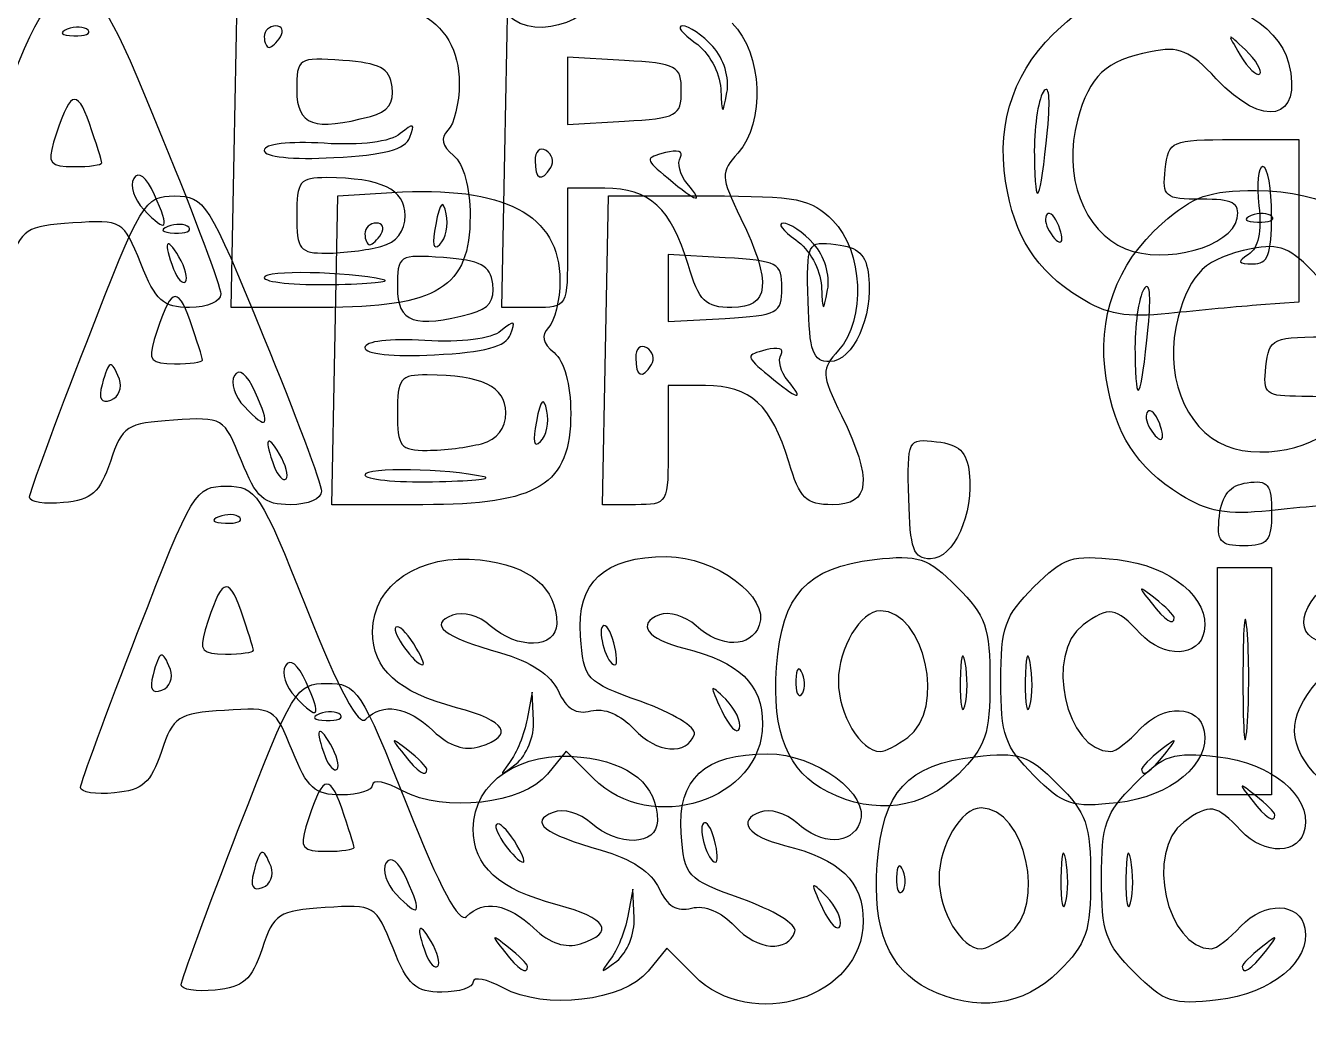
# Model space of a CAD drawing. Extents: x 0.12 to 3.39, y 0.54 to 2.4.
# Drawn here: x 1.7992 to 2.194, y 1.8687 to 2.1788 of the extents above; entities that cross this region are included whole.
import ezdxf

# ---------------------------------------------------------------- set-up
doc = ezdxf.new("R2010")
doc.units = 0
doc.layers.get('0').update_dxf_attribs({"linetype": 'CONTINUOUS'})

msp = doc.modelspace()

# ---------------------------------------------------------------- linework, layer by layer
at = {"color": 7}
for p, q in [((1.863419, 2.139531), (1.864343, 2.187031)), ((1.946752, 2.139531), (1.947676, 2.187031)), ((1.818441, 2.177378), (1.818441, 2.177378)), ((1.877677, 2.175364), (1.877677, 2.175364)), ((2.010761, 2.172306), (2.010761, 2.172306)), ((2.174606, 2.171277), (2.174606, 2.171277)), ((1.98351, 2.168038), (1.96601, 2.169046)), ((1.96601, 2.169046), (1.96601, 2.158698)), ((1.96601, 2.158698), (1.96601, 2.148349)), ((2.00101, 2.158698), (2.00101, 2.158697)), ((1.905352, 2.150844), (1.905352, 2.150844)), ((1.96601, 2.148349), (1.98351, 2.149357)), ((1.917501, 2.144441), (1.917501, 2.144442)), ((2.113709, 2.146647), (2.113709, 2.146647)), ((2.17101, 2.143697), (2.19101, 2.143697)), ((2.19101, 2.143697), (2.19101, 2.118697)), ((1.862493, 2.092031), (1.863418, 2.139531)), ((1.863418, 2.139531), (1.863419, 2.139531)), ((1.945827, 2.092031), (1.946751, 2.139531)), ((1.946751, 2.139531), (1.946752, 2.139531)), ((1.822677, 2.136533), (1.822677, 2.136533)), ((1.960868, 2.135134), (1.960868, 2.135134)), ((1.977439, 2.128697), (1.96601, 2.128697)), ((1.96601, 2.128697), (1.96601, 2.110364)), ((2.002798, 2.130218), (2.002798, 2.130218)), ((1.83889, 2.126694), (1.83889, 2.126694)), ((1.894395, 2.078851), (1.895319, 2.126351)), ((1.895319, 2.126351), (1.911977, 2.127401)), ((1.977728, 2.078851), (1.978653, 2.126351)), ((1.978653, 2.126351), (2.009401, 2.126351)), ((1.928657, 2.120843), (1.928657, 2.120843)), ((2.182677, 2.120364), (2.182677, 2.120364)), ((2.18275, 2.120032), (2.18275, 2.120032)), ((1.849417, 2.116699), (1.849417, 2.116699)), ((2.117161, 2.117174), (2.11716, 2.117174)), ((2.19101, 2.118697), (2.19101, 2.093697)), ((1.908653, 2.114685), (1.908653, 2.114685)), ((1.90851, 2.110798), (1.90851, 2.110798)), ((2.014486, 2.107359), (1.996986, 2.108367)), ((1.996986, 2.108367), (1.996986, 2.098018)), ((2.041738, 2.111626), (2.041738, 2.111626)), ((1.846417, 2.107614), (1.846417, 2.107614)), ((1.909343, 2.100588), (1.909343, 2.100588)), ((1.996986, 2.098018), (1.996986, 2.08767)), ((2.031986, 2.098018), (2.031986, 2.098018)), ((2.040033, 2.093909), (2.040033, 2.093909)), ((2.123691, 2.095064), (2.123691, 2.095064)), ((2.19101, 2.093697), (2.179343, 2.092816)), ((1.890469, 2.092031), (1.862493, 2.092031)), ((1.936328, 2.090165), (1.936328, 2.090165)), ((1.955919, 2.092031), (1.945827, 2.092031)), ((1.996986, 2.08767), (2.014486, 2.088677)), ((2.144685, 2.085968), (2.144685, 2.085968)), ((1.948477, 2.083763), (1.948477, 2.083763)), ((1.89347, 2.031351), (1.894394, 2.078851)), ((1.894394, 2.078851), (1.894395, 2.078851)), ((1.976803, 2.031351), (1.977728, 2.078851)), ((1.977728, 2.078851), (1.977728, 2.078851)), ((1.853653, 2.075854), (1.853653, 2.075854)), ((1.991844, 2.074454), (1.991844, 2.074454)), ((1.828086, 2.069961), (1.828086, 2.069961)), ((2.033774, 2.069539), (2.033774, 2.069539)), ((1.869866, 2.066015), (1.869866, 2.066015)), ((2.008415, 2.068018), (1.996986, 2.068018)), ((1.996986, 2.068018), (1.996986, 2.049685)), ((1.959633, 2.060164), (1.959633, 2.060164)), ((2.148137, 2.056495), (2.148137, 2.056495)), ((1.939486, 2.050119), (1.939486, 2.050119)), ((1.877393, 2.046935), (1.877393, 2.046935)), ((1.94032, 2.039909), (1.94032, 2.039909)), ((1.800446, 2.03364), (1.800446, 2.03364)), ((2.07101, 2.03323), (2.07101, 2.03323)), ((2.154667, 2.034385), (2.154667, 2.034385)), ((1.921445, 2.031351), (1.89347, 2.031351)), ((1.986895, 2.031351), (1.976803, 2.031351)), ((1.865107, 2.027378), (1.865107, 2.027378)), ((2.166622, 2.027864), (2.166622, 2.027864)), ((2.16601, 1.977031), (2.16601, 2.012031)), ((2.16601, 2.012031), (2.174343, 2.012031)), ((2.174343, 2.012031), (2.182677, 2.012031)), ((2.182677, 2.012031), (2.182677, 1.977031)), ((2.152677, 1.996623), (2.152677, 1.996623)), ((2.175109, 1.992965), (2.175112, 1.992965)), ((1.869343, 1.986533), (1.869343, 1.986533)), ((1.918664, 1.988546), (1.918664, 1.988546)), ((1.980274, 1.988829), (1.980275, 1.988829)), ((2.088367, 1.982825), (2.088368, 1.982825)), ((2.108367, 1.982825), (2.108368, 1.982825)), ((1.843776, 1.98064), (1.843776, 1.98064)), ((2.038287, 1.979322), (2.038287, 1.979322)), ((1.885557, 1.976695), (1.885557, 1.976695)), ((1.955102, 1.973698), (1.953569, 1.965364)), ((1.955556, 1.964939), (1.955102, 1.973698)), ((2.16601, 1.942031), (2.16601, 1.977031)), ((2.16601, 1.977031), (2.16601, 1.977031)), ((2.182677, 1.977031), (2.182677, 1.942031)), ((2.014686, 1.97145), (2.014686, 1.97145)), ((1.896084, 1.966699), (1.896084, 1.966699)), ((1.955556, 1.964939), (1.955556, 1.964939)), ((2.070706, 1.95973), (2.070706, 1.95973)), ((1.893084, 1.957614), (1.893084, 1.957614)), ((1.965544, 1.955527), (1.959812, 1.948448)), ((1.973959, 1.947112), (1.965544, 1.955527)), ((2.149769, 1.954531), (2.149769, 1.954531)), ((1.922677, 1.949956), (1.922677, 1.949956)), ((2.109503, 1.948025), (2.109503, 1.948025)), ((1.915177, 1.943331), (1.915177, 1.943332)), ((2.046076, 1.942979), (2.046076, 1.942979)), ((2.174343, 1.942031), (2.16601, 1.942031)), ((2.182677, 1.942031), (2.174343, 1.942031)), ((2.183653, 1.935943), (2.183653, 1.935943)), ((1.949641, 1.927867), (1.949641, 1.927867)), ((2.011251, 1.92815), (2.011251, 1.92815)), ((1.90032, 1.925854), (1.90032, 1.925854)), ((1.874753, 1.919961), (1.874753, 1.919961)), ((2.069264, 1.918643), (2.069263, 1.918643)), ((2.119343, 1.922146), (2.119344, 1.922146)), ((2.139343, 1.922146), (2.139344, 1.922146)), ((1.916533, 1.916015), (1.916533, 1.916015)), ((1.986078, 1.913018), (1.984546, 1.904685)), ((1.986532, 1.90426), (1.986078, 1.913018)), ((2.045662, 1.910771), (2.045662, 1.910771)), ((1.986532, 1.90426), (1.986532, 1.90426)), ((2.101683, 1.89905), (2.101683, 1.89905)), ((1.92406, 1.896935), (1.92406, 1.896935)), ((1.99652, 1.894848), (1.990788, 1.887769)), ((2.004935, 1.886433), (1.99652, 1.894848)), ((2.180745, 1.893851), (2.180745, 1.893851)), ((1.953653, 1.889277), (1.953653, 1.889277)), ((2.140479, 1.887346), (2.140479, 1.887346)), ((1.946153, 1.882652), (1.946153, 1.882652)), ((2.077052, 1.8823), (2.077052, 1.8823))]:
    msp.add_line(p, q, dxfattribs=at)
for points in [[(1.976986, 2.193256), (1.976986, 2.181019), (1.9565, 2.173171), (1.947653, 2.182018)], [(1.787045, 2.142031), (1.803864, 2.185405), (1.804842, 2.187031), (1.814129, 2.187031)], [(1.814129, 2.187031), (1.82335, 2.187031), (1.824528, 2.185166), (1.841508, 2.143697)], [(1.881001, 2.188081), (1.915654, 2.190264), (1.932676, 2.181354), (1.932676, 2.161031)], [(2.117996, 2.178531), (2.127745, 2.18709), (2.132324, 2.188695), (2.146959, 2.188685)], [(2.146959, 2.188685), (2.167486, 2.188674), (2.184812, 2.17963), (2.187901, 2.167323)], [(2.016683, 2.179514), (2.025983, 2.170204), (2.026925, 2.148917), (2.018451, 2.139554)], [(1.812052, 2.177641), (1.809393, 2.176577), (1.810182, 2.175787), (1.814066, 2.175627)], [(1.818441, 2.177378), (1.817333, 2.178486), (1.814458, 2.178604), (1.812052, 2.177641)], [(1.814066, 2.175627), (1.817579, 2.175483), (1.819548, 2.176271), (1.818441, 2.177378)], [(1.876207, 2.178697), (1.874265, 2.178697), (1.872677, 2.177197), (1.872677, 2.175364)], [(1.872677, 2.175364), (1.872677, 2.173531), (1.873338, 2.172031), (1.874147, 2.172031)], [(1.874147, 2.172031), (1.874956, 2.172031), (1.876544, 2.173531), (1.877677, 2.175364)], [(1.877677, 2.175364), (1.87881, 2.177197), (1.878149, 2.178697), (1.876207, 2.178697)], [(2.001418, 2.178697), (1.999461, 2.178697), (2.001194, 2.176362), (2.005268, 2.173508)], [(2.010761, 2.172306), (2.00758, 2.175821), (2.003376, 2.178697), (2.001418, 2.178697)], [(2.100807, 2.130855), (2.097843, 2.149425), (2.103863, 2.166122), (2.117996, 2.178531)], [(2.174606, 2.171277), (2.168866, 2.176774), (2.168795, 2.176703), (2.173011, 2.169682)], [(2.005268, 2.173508), (2.009493, 2.170549), (2.012872, 2.164461), (2.013131, 2.159342)], [(2.015065, 2.158139), (2.015923, 2.162643), (2.014112, 2.168603), (2.010761, 2.172306)], [(2.16563, 2.162437), (2.157432, 2.171213), (2.15427, 2.172516), (2.145444, 2.170751)], [(2.179019, 2.163928), (2.179895, 2.164805), (2.17791, 2.168112), (2.174606, 2.171277)], [(1.896843, 2.168056), (1.883042, 2.169055), (1.882677, 2.168818), (1.882677, 2.158889)], [(1.912018, 2.159965), (1.911201, 2.165698), (1.908339, 2.167224), (1.896843, 2.168056)], [(2.00101, 2.158697), (2.00101, 2.1664), (1.999686, 2.167107), (1.98351, 2.168038)], [(2.145444, 2.170751), (2.131462, 2.167954), (2.126741, 2.163542), (2.122919, 2.149701)], [(2.187901, 2.167323), (2.192369, 2.149522), (2.180191, 2.14685), (2.16563, 2.162437)], [(2.173011, 2.169682), (2.175439, 2.165641), (2.178142, 2.163051), (2.179019, 2.163928)], [(1.818873, 2.148613), (1.814947, 2.159877), (1.812702, 2.158706), (1.807855, 2.142864)], [(1.905352, 2.150844), (1.910802, 2.152304), (1.912734, 2.154947), (1.912018, 2.159965)], [(1.932676, 2.161031), (1.932676, 2.154981), (1.931113, 2.148467), (1.929202, 2.146556)], [(2.013131, 2.159342), (2.013547, 2.151092), (2.013705, 2.150995), (2.015065, 2.158139)], [(2.113709, 2.146647), (2.114684, 2.156677), (2.11417, 2.161157), (2.112369, 2.158314)], [(1.882677, 2.158889), (1.882677, 2.148062), (1.887963, 2.146187), (1.905352, 2.150844)], [(1.98351, 2.149357), (1.999686, 2.150288), (2.00101, 2.150995), (2.00101, 2.158698)], [(2.112369, 2.158314), (2.110761, 2.155775), (2.109541, 2.146947), (2.109658, 2.138697)], [(1.822677, 2.136533), (1.822677, 2.137177), (1.820965, 2.142612), (1.818873, 2.148613)], [(1.917501, 2.144442), (1.919141, 2.148714), (1.918611, 2.148906), (1.914532, 2.14552)], [(2.122919, 2.149701), (2.118273, 2.132873), (2.124828, 2.115292), (2.137677, 2.110119)], [(1.841508, 2.143697), (1.851267, 2.119864), (1.859272, 2.098489), (1.859297, 2.096197)], [(1.914532, 2.14552), (1.911475, 2.142983), (1.902478, 2.141841), (1.891118, 2.142548)], [(1.894085, 2.138137), (1.909684, 2.138942), (1.916049, 2.140656), (1.917501, 2.144441)], [(1.929202, 2.146556), (1.926791, 2.144146), (1.927302, 2.141775), (1.930868, 2.138815)], [(2.109658, 2.138697), (2.109909, 2.120924), (2.111513, 2.124071), (2.113709, 2.146647)], [(2.149955, 2.134531), (2.150975, 2.143395), (2.15167, 2.143697), (2.17101, 2.143697)], [(1.807855, 2.142864), (1.805889, 2.136438), (1.806786, 2.135364), (1.814119, 2.135364)], [(1.872665, 2.140363), (1.872664, 2.138372), (1.881287, 2.137476), (1.894085, 2.138137)], [(1.891118, 2.142548), (1.880275, 2.143223), (1.872667, 2.142323), (1.872665, 2.140363)], [(1.959398, 2.14033), (1.957535, 2.141482), (1.95601, 2.140086), (1.95601, 2.137227)], [(1.960868, 2.135134), (1.961922, 2.13684), (1.961261, 2.139179), (1.959398, 2.14033)], [(1.996098, 2.139686), (1.989705, 2.138014), (1.989729, 2.137782), (1.996927, 2.131775)], [(2.000728, 2.13824), (2.001828, 2.140021), (1.9998, 2.140654), (1.996098, 2.139686)], [(2.018451, 2.139554), (2.01301, 2.133541), (2.013057, 2.132494), (2.01936, 2.119448)], [(1.814119, 2.135364), (1.818826, 2.135364), (1.822677, 2.135891), (1.822677, 2.136533)], [(1.930868, 2.138815), (1.934044, 2.136179), (1.93601, 2.129062), (1.93601, 2.120198)], [(1.95601, 2.137227), (1.95601, 2.131372), (1.95801, 2.13051), (1.960868, 2.135134)], [(2.002798, 2.130218), (2.000582, 2.132888), (1.999651, 2.136498), (2.000728, 2.13824)], [(1.832492, 2.131732), (1.831193, 2.12963), (1.832581, 2.125337), (1.83557, 2.122193)], [(1.83889, 2.126694), (1.83633, 2.132312), (1.83399, 2.134155), (1.832492, 2.131732)], [(1.891843, 2.131985), (1.883581, 2.13203), (1.882677, 2.13088), (1.882677, 2.120364)], [(1.91601, 2.120364), (1.91601, 2.128381), (1.908688, 2.131901), (1.891843, 2.131985)], [(1.996927, 2.131775), (2.005907, 2.124281), (2.008238, 2.123663), (2.002798, 2.130218)], [(2.161033, 2.125364), (2.149764, 2.125364), (2.148976, 2.126016), (2.149955, 2.134531)], [(2.180013, 2.135364), (2.178548, 2.135364), (2.177982, 2.129941), (2.178756, 2.123314)], [(2.182677, 2.120364), (2.182677, 2.128614), (2.181478, 2.135364), (2.180013, 2.135364)], [(1.911977, 2.127401), (1.94663, 2.129585), (1.963653, 2.120674), (1.963653, 2.100351)], [(2.003115, 2.105215), (1.997891, 2.122651), (1.99128, 2.128697), (1.977439, 2.128697)], [(2.123691, 2.095064), (2.109964, 2.103632), (2.103552, 2.113661), (2.100807, 2.130855)], [(2.148972, 2.117852), (2.158721, 2.126411), (2.1633, 2.128016), (2.177936, 2.128006)], [(2.177936, 2.128006), (2.198462, 2.127992), (2.215789, 2.118951), (2.218877, 2.106644)], [(1.818022, 2.081351), (1.83484, 2.124726), (1.835818, 2.126351), (1.845105, 2.126351)], [(1.83557, 2.122193), (1.842796, 2.114598), (1.843788, 2.115944), (1.83889, 2.126694)], [(1.845105, 2.126351), (1.854326, 2.126351), (1.855504, 2.124487), (1.872484, 2.083018)], [(1.928657, 2.120843), (1.927686, 2.125426), (1.926847, 2.124588), (1.925425, 2.117611)], [(2.009401, 2.126351), (2.036867, 2.126351), (2.040952, 2.125549), (2.047659, 2.118835)], [(2.172047, 2.119531), (2.172947, 2.124223), (2.170792, 2.125364), (2.161033, 2.125364)], [(1.882677, 2.120364), (1.882677, 2.109848), (1.883581, 2.108702), (1.891843, 2.108743)], [(1.93601, 2.120198), (1.93601, 2.098106), (1.926188, 2.092031), (1.890469, 2.092031)], [(1.90851, 2.110798), (1.913491, 2.112133), (1.91601, 2.115346), (1.91601, 2.120364)], [(1.926737, 2.111424), (1.928514, 2.113201), (1.929378, 2.11744), (1.928657, 2.120843)], [(2.113598, 2.12073), (2.112724, 2.119856), (2.112998, 2.117541), (2.114207, 2.115586)], [(2.11716, 2.117174), (2.116075, 2.120003), (2.114472, 2.121603), (2.113598, 2.12073)], [(2.176361, 2.120295), (2.173702, 2.119231), (2.174492, 2.118441), (2.178375, 2.118281)], [(2.178756, 2.123314), (2.179674, 2.115439), (2.178577, 2.110259), (2.175586, 2.108365)], [(2.18275, 2.120032), (2.181642, 2.12114), (2.178768, 2.121258), (2.176361, 2.120295)], [(2.176843, 2.105415), (2.181542, 2.105371), (2.182677, 2.108281), (2.182677, 2.120364)], [(2.178375, 2.118281), (2.181889, 2.118136), (2.183858, 2.118924), (2.18275, 2.120032)], [(1.813745, 2.118045), (1.799314, 2.117101), (1.797967, 2.11622), (1.794347, 2.105364)], [(1.83466, 2.105545), (1.829317, 2.118897), (1.829067, 2.119047), (1.813745, 2.118045)], [(1.843028, 2.116962), (1.840369, 2.115898), (1.841159, 2.115108), (1.845042, 2.114948)], [(1.849417, 2.116699), (1.848309, 2.117806), (1.845434, 2.117925), (1.843028, 2.116962)], [(1.845042, 2.114948), (1.848556, 2.114803), (1.850524, 2.115591), (1.849417, 2.116699)], [(1.907183, 2.118018), (1.905241, 2.118018), (1.903653, 2.116518), (1.903653, 2.114685)], [(1.908653, 2.114685), (1.909786, 2.116518), (1.909125, 2.118018), (1.907183, 2.118018)], [(1.925425, 2.117611), (1.924185, 2.111529), (1.924649, 2.109337), (1.926737, 2.111424)], [(2.01936, 2.119448), (2.028997, 2.099502), (2.028228, 2.092031), (2.016537, 2.092031)], [(2.032395, 2.118018), (2.030438, 2.118018), (2.03217, 2.115683), (2.036245, 2.112829)], [(2.041738, 2.111626), (2.038556, 2.115142), (2.034352, 2.118018), (2.032395, 2.118018)], [(2.047659, 2.118835), (2.056959, 2.109525), (2.057901, 2.088237), (2.049428, 2.078874)], [(2.114207, 2.115586), (2.117493, 2.110268), (2.119415, 2.111301), (2.117161, 2.117174)], [(2.131783, 2.070176), (2.12882, 2.088746), (2.13484, 2.105443), (2.148972, 2.117852)], [(2.137677, 2.110119), (2.150064, 2.105131), (2.170352, 2.110686), (2.172047, 2.119531)], [(1.846417, 2.107614), (1.842487, 2.114371), (1.841539, 2.112208), (1.844755, 2.103826)], [(1.903653, 2.114685), (1.903653, 2.112851), (1.904314, 2.111351), (1.905123, 2.111351)], [(1.905123, 2.111351), (1.905932, 2.111351), (1.90752, 2.112851), (1.908653, 2.114685)], [(2.036245, 2.112829), (2.040469, 2.10987), (2.043848, 2.103782), (2.044107, 2.098662)], [(2.040033, 2.093909), (2.039551, 2.112224), (2.039658, 2.112441), (2.048611, 2.111409)], [(1.891843, 2.108743), (1.896885, 2.108765), (1.904385, 2.109693), (1.90851, 2.110798)], [(1.92782, 2.107376), (1.914018, 2.108375), (1.913653, 2.108139), (1.913653, 2.09821)], [(1.96601, 2.110364), (1.96601, 2.092179), (1.965932, 2.092031), (1.955919, 2.092031)], [(2.046041, 2.09746), (2.046899, 2.101964), (2.045088, 2.107923), (2.041738, 2.111626)], [(2.048611, 2.111409), (2.055514, 2.110613), (2.057914, 2.108329), (2.05867, 2.101835)], [(2.17642, 2.110072), (2.162438, 2.107275), (2.157717, 2.102863), (2.153895, 2.089021)], [(2.175586, 2.108365), (2.17198, 2.106081), (2.172247, 2.105455), (2.176843, 2.105415)], [(2.196606, 2.101758), (2.188408, 2.110534), (2.185246, 2.111837), (2.17642, 2.110072)], [(1.849705, 2.092031), (1.841551, 2.092031), (1.839235, 2.094111), (1.83466, 2.105545)], [(1.848394, 2.09997), (1.849253, 2.100828), (1.848361, 2.104268), (1.846417, 2.107614)], [(1.942995, 2.099286), (1.942177, 2.105019), (1.939315, 2.106545), (1.92782, 2.107376)], [(2.016537, 2.092031), (2.008392, 2.092031), (2.006511, 2.093878), (2.003115, 2.105215)], [(2.031986, 2.098018), (2.031986, 2.105721), (2.030662, 2.106428), (2.014486, 2.107359)], [(1.844755, 2.103826), (1.845898, 2.100847), (1.847536, 2.099112), (1.848394, 2.09997)], [(1.909343, 2.100588), (1.897982, 2.103127), (1.872677, 2.103564), (1.872677, 2.101221)], [(1.872677, 2.101221), (1.872677, 2.099833), (1.882052, 2.098871), (1.89351, 2.099084)], [(1.89351, 2.099084), (1.904968, 2.099296), (1.912093, 2.099973), (1.909343, 2.100588)], [(1.963653, 2.100351), (1.963653, 2.094301), (1.962089, 2.087788), (1.960178, 2.085877)], [(2.05867, 2.101835), (2.060137, 2.08924), (2.053852, 2.075364), (2.046681, 2.075364)], [(2.144685, 2.085968), (2.14566, 2.095998), (2.145146, 2.100478), (2.143345, 2.097634)], [(1.84985, 2.087933), (1.845923, 2.099198), (1.843678, 2.098027), (1.838832, 2.082185)], [(1.859297, 2.096197), (1.85932, 2.093814), (1.855218, 2.092031), (1.849705, 2.092031)], [(1.913653, 2.09821), (1.913653, 2.087383), (1.918939, 2.085507), (1.936328, 2.090165)], [(1.936328, 2.090165), (1.941778, 2.091625), (1.943711, 2.094268), (1.942995, 2.099286)], [(2.014486, 2.088677), (2.030662, 2.089609), (2.031986, 2.090315), (2.031986, 2.098018)], [(2.044107, 2.098662), (2.044524, 2.090413), (2.044681, 2.090315), (2.046041, 2.09746)], [(2.143345, 2.097634), (2.141737, 2.095095), (2.140517, 2.086268), (2.140634, 2.078018)], [(2.046681, 2.075364), (2.041487, 2.075364), (2.040445, 2.07827), (2.040033, 2.093909)], [(2.15101, 2.090176), (2.137996, 2.088802), (2.132009, 2.089873), (2.123691, 2.095064)], [(2.179343, 2.092816), (2.172927, 2.092332), (2.160177, 2.091143), (2.15101, 2.090176)], [(1.948477, 2.083763), (1.950117, 2.088035), (1.949587, 2.088227), (1.945508, 2.084841)], [(2.153895, 2.089021), (2.149249, 2.072194), (2.155804, 2.054613), (2.168653, 2.049439)], [(1.853653, 2.075854), (1.853653, 2.076497), (1.851941, 2.081933), (1.84985, 2.087933)], [(1.945508, 2.084841), (1.942452, 2.082304), (1.933455, 2.081163), (1.922094, 2.08187)], [(1.960178, 2.085877), (1.957767, 2.083466), (1.958278, 2.081096), (1.961845, 2.078135)], [(2.140634, 2.078018), (2.140885, 2.060244), (2.142489, 2.063392), (2.144685, 2.085968)], [(1.800446, 2.03364), (1.800513, 2.035131), (1.808425, 2.056601), (1.818022, 2.081351)], [(1.838832, 2.082185), (1.836866, 2.075759), (1.837763, 2.074685), (1.845095, 2.074685)], [(1.872484, 2.083018), (1.882243, 2.059185), (1.890248, 2.03781), (1.890274, 2.035518)], [(1.922094, 2.08187), (1.911252, 2.082545), (1.903643, 2.081644), (1.903641, 2.079685)], [(1.925061, 2.077458), (1.940661, 2.078264), (1.947025, 2.079977), (1.948477, 2.083763)], [(1.990374, 2.079651), (1.988511, 2.080803), (1.986986, 2.079407), (1.986986, 2.076548)], [(2.180932, 2.073851), (2.181952, 2.082716), (2.182646, 2.083018), (2.201986, 2.083018)], [(1.903641, 2.079685), (1.90364, 2.077693), (1.912263, 2.076797), (1.925061, 2.077458)], [(1.961845, 2.078135), (1.965021, 2.0755), (1.966986, 2.068383), (1.966986, 2.059519)], [(1.986986, 2.076548), (1.986986, 2.070693), (1.988986, 2.069831), (1.991844, 2.074454)], [(1.991844, 2.074454), (1.992898, 2.076161), (1.992237, 2.0785), (1.990374, 2.079651)], [(2.027075, 2.079007), (2.020681, 2.077335), (2.020705, 2.077102), (2.027904, 2.071095)], [(2.031704, 2.077561), (2.032804, 2.079341), (2.030776, 2.079975), (2.027075, 2.079007)], [(2.033774, 2.069539), (2.031558, 2.072208), (2.030627, 2.075819), (2.031704, 2.077561)], [(2.049428, 2.078874), (2.043986, 2.072862), (2.044034, 2.071815), (2.050336, 2.058769)], [(1.828086, 2.069961), (1.825683, 2.076221), (1.824755, 2.075927), (1.822752, 2.068268)], [(1.845095, 2.074685), (1.849802, 2.074685), (1.853653, 2.075211), (1.853653, 2.075854)], [(1.869866, 2.066015), (1.867307, 2.071633), (1.864966, 2.073476), (1.863468, 2.071053)], [(2.192009, 2.064685), (2.18074, 2.064685), (2.179952, 2.065337), (2.180932, 2.073851)], [(1.825486, 2.063543), (1.827913, 2.064475), (1.829083, 2.067362), (1.828086, 2.069961)], [(1.863468, 2.071053), (1.862169, 2.068951), (1.863557, 2.064658), (1.866546, 2.061514)], [(1.92282, 2.071306), (1.914557, 2.071347), (1.913653, 2.070201), (1.913653, 2.059685)], [(1.946986, 2.059685), (1.946986, 2.067701), (1.939664, 2.071222), (1.92282, 2.071306)], [(2.027904, 2.071095), (2.036883, 2.063602), (2.039215, 2.062984), (2.033774, 2.069539)], [(2.154667, 2.034385), (2.14094, 2.042952), (2.134528, 2.052981), (2.131783, 2.070176)], [(1.822752, 2.068268), (1.821607, 2.063886), (1.822475, 2.062387), (1.825486, 2.063543)], [(1.866546, 2.061514), (1.873772, 2.053919), (1.874765, 2.055265), (1.869866, 2.066015)], [(1.959633, 2.060164), (1.958662, 2.064747), (1.957824, 2.063909), (1.956401, 2.056932)], [(2.034091, 2.044536), (2.028867, 2.061972), (2.022256, 2.068018), (2.008415, 2.068018)], [(2.203023, 2.058851), (2.203923, 2.063543), (2.201768, 2.064685), (2.192009, 2.064685)], [(2.148137, 2.056495), (2.147051, 2.059324), (2.145448, 2.060924), (2.144574, 2.06005)], [(1.844721, 2.057366), (1.83029, 2.056422), (1.828943, 2.055541), (1.825324, 2.044685)], [(1.865636, 2.044866), (1.860294, 2.058218), (1.860044, 2.058368), (1.844721, 2.057366)], [(1.913653, 2.059685), (1.913653, 2.049169), (1.914557, 2.048023), (1.92282, 2.048064)], [(1.966986, 2.059519), (1.966986, 2.037426), (1.957164, 2.031351), (1.921445, 2.031351)], [(1.939486, 2.050119), (1.944467, 2.051454), (1.946986, 2.054667), (1.946986, 2.059685)], [(1.956401, 2.056932), (1.955161, 2.050849), (1.955626, 2.048658), (1.957713, 2.050745)], [(1.957713, 2.050745), (1.95949, 2.052522), (1.960355, 2.056761), (1.959633, 2.060164)], [(2.050336, 2.058769), (2.059974, 2.038823), (2.059204, 2.031351), (2.047513, 2.031351)], [(2.144574, 2.06005), (2.143701, 2.059177), (2.143974, 2.056862), (2.145183, 2.054907)], [(2.168653, 2.049439), (2.18104, 2.044452), (2.201328, 2.050008), (2.203023, 2.058851)], [(1.877393, 2.046935), (1.873464, 2.053692), (1.872515, 2.051529), (1.875731, 2.043147)], [(2.145183, 2.054907), (2.14847, 2.049588), (2.150391, 2.050622), (2.148137, 2.056495)], [(1.92282, 2.048064), (1.927861, 2.04809), (1.935361, 2.049014), (1.939486, 2.050119)], [(1.996986, 2.049685), (1.996986, 2.0315), (1.996908, 2.031351), (1.986895, 2.031351)], [(2.07101, 2.03323), (2.070527, 2.051545), (2.070634, 2.051762), (2.079587, 2.05073)], [(2.079587, 2.05073), (2.08649, 2.049934), (2.08889, 2.04765), (2.089646, 2.041156)], [(1.880682, 2.031351), (1.872527, 2.031351), (1.870211, 2.033432), (1.865636, 2.044866)], [(1.87937, 2.039291), (1.880229, 2.040149), (1.879337, 2.043589), (1.877393, 2.046935)], [(1.825324, 2.044685), (1.822108, 2.035041), (1.819604, 2.032837), (1.810877, 2.031974)], [(1.875731, 2.043147), (1.876875, 2.040168), (1.878512, 2.038433), (1.87937, 2.039291)], [(1.94032, 2.039909), (1.928958, 2.042448), (1.903653, 2.042885), (1.903653, 2.040542)], [(2.047513, 2.031351), (2.039368, 2.031351), (2.037488, 2.033199), (2.034091, 2.044536)], [(2.089646, 2.041156), (2.091113, 2.028561), (2.084828, 2.014685), (2.077658, 2.014685)], [(1.833712, 1.992031), (1.850612, 2.035616), (1.851468, 2.037031), (1.860939, 2.037031)], [(1.860939, 2.037031), (1.870292, 2.037031), (1.871364, 2.035401), (1.885637, 1.999471)], [(1.903653, 2.040542), (1.903653, 2.039154), (1.913028, 2.038192), (1.924486, 2.038405)], [(1.924486, 2.038405), (1.935945, 2.038617), (1.94307, 2.039294), (1.94032, 2.039909)], [(2.166622, 2.027864), (2.167378, 2.034427), (2.169807, 2.037333), (2.175177, 2.038096)], [(2.175177, 2.038096), (2.181557, 2.039002), (2.182677, 2.037634), (2.182677, 2.028929)], [(1.810877, 2.031974), (1.80507, 2.031399), (1.800377, 2.032149), (1.800446, 2.03364)], [(1.890274, 2.035518), (1.890296, 2.033135), (1.886194, 2.031351), (1.880682, 2.031351)], [(2.077658, 2.014685), (2.072463, 2.014685), (2.071421, 2.017591), (2.07101, 2.03323)], [(2.181986, 2.029496), (2.168972, 2.028122), (2.162985, 2.029194), (2.154667, 2.034385)], [(2.21032, 2.032137), (2.203903, 2.031652), (2.191153, 2.030464), (2.181986, 2.029496)], [(1.858718, 2.027641), (1.856059, 2.026577), (1.856849, 2.025787), (1.860732, 2.025627)], [(1.865107, 2.027378), (1.864, 2.028486), (1.861125, 2.028604), (1.858718, 2.027641)], [(1.860732, 2.025627), (1.864246, 2.025483), (1.866215, 2.026271), (1.865107, 2.027378)], [(2.174122, 2.018697), (2.166756, 2.018697), (2.165714, 2.019971), (2.166622, 2.027864)], [(2.182677, 2.028929), (2.182677, 2.020167), (2.181448, 2.018697), (2.174122, 2.018697)], [(1.90601, 1.992306), (1.90601, 2.006732), (1.920585, 2.016434), (1.939141, 2.014361)], [(1.939141, 2.014361), (1.95444, 2.012652), (1.962677, 2.005781), (1.962677, 1.994727)], [(1.97, 1.990906), (1.968781, 2.007608), (1.977206, 2.015364), (1.996566, 2.015364)], [(1.996566, 2.015364), (2.011504, 2.015364), (2.028322, 2.002863), (2.025006, 1.994223)], [(2.030326, 1.981395), (2.031919, 2.003678), (2.039621, 2.012129), (2.060478, 2.01448)], [(2.060478, 2.01448), (2.074115, 2.016017), (2.076744, 2.015142), (2.085851, 2.006036)], [(2.109503, 2.006036), (2.118665, 2.015199), (2.121186, 2.016023), (2.135204, 2.014443)], [(2.135204, 2.014443), (2.151628, 2.012592), (2.163891, 2.002465), (2.161945, 1.99236)], [(1.86554, 1.998613), (1.861613, 2.009877), (1.859369, 2.008706), (1.854522, 1.992864)], [(2.085851, 2.006036), (2.094778, 1.997108), (2.09601, 1.993592), (2.09601, 1.977031)], [(2.099343, 1.977031), (2.099343, 1.993592), (2.100575, 1.997108), (2.109503, 2.006036)], [(2.146843, 2.002456), (2.141557, 2.006602), (2.141439, 2.006484), (2.145585, 2.001197)], [(2.20232, 1.988697), (2.189555, 1.988697), (2.189314, 1.998892), (2.201843, 2.008783)], [(2.152677, 1.996623), (2.152677, 1.997315), (2.150052, 1.99994), (2.146843, 2.002456)], [(1.869343, 1.986533), (1.869343, 1.987177), (1.867632, 1.992612), (1.86554, 1.998613)], [(1.885637, 1.999471), (1.895759, 1.973992), (1.901649, 1.963003), (1.90395, 1.965305)], [(1.94223, 1.994102), (1.938783, 1.997221), (1.933856, 1.998584), (1.930577, 1.997326)], [(1.994256, 1.997458), (1.987071, 1.994701), (1.99057, 1.989938), (2.001812, 1.987174)], [(2.005563, 1.994102), (2.002279, 1.997074), (1.997191, 1.998584), (1.994256, 1.997458)], [(2.062278, 1.998697), (2.056188, 1.998697), (2.049343, 1.987232), (2.049343, 1.977031)], [(2.070706, 1.95973), (2.082574, 1.968408), (2.076023, 1.998697), (2.062278, 1.998697)], [(2.142243, 1.991728), (2.134642, 1.999887), (2.132648, 2.000182), (2.124647, 1.994332)], [(2.145585, 2.001197), (2.149939, 1.995645), (2.152677, 1.993879), (2.152677, 1.996623)], [(2.175112, 1.992965), (2.174414, 2.000701), (2.17385, 1.993531), (2.17386, 1.977031)], [(1.913161, 1.993627), (1.911733, 1.992198), (1.918997, 1.982031), (1.921446, 1.982031)], [(1.918664, 1.988546), (1.916427, 1.992129), (1.91395, 1.994416), (1.913161, 1.993627)], [(1.930577, 1.997326), (1.923046, 1.994436), (1.927739, 1.990752), (1.94533, 1.985746)], [(1.962677, 1.994727), (1.962677, 1.987033), (1.950454, 1.986659), (1.94223, 1.994102)], [(1.976842, 1.993973), (1.975038, 1.99217), (1.978224, 1.982031), (1.980593, 1.982031)], [(1.980275, 1.988829), (1.979297, 1.992569), (1.977752, 1.994883), (1.976842, 1.993973)], [(2.025006, 1.994223), (2.022308, 1.987191), (2.013262, 1.987134), (2.005563, 1.994102)], [(2.124647, 1.994332), (2.112718, 1.985609), (2.119344, 1.955364), (2.133184, 1.955364)], [(1.816137, 1.94432), (1.816203, 1.945811), (1.824115, 1.967281), (1.833712, 1.992031)], [(1.854522, 1.992864), (1.852556, 1.986438), (1.853453, 1.985364), (1.860785, 1.985364)], [(1.931843, 1.968879), (1.913723, 1.973704), (1.90601, 1.980698), (1.90601, 1.992306)], [(1.988634, 1.970757), (1.971533, 1.976886), (1.97098, 1.977485), (1.97, 1.990906)], [(2.161945, 1.99236), (2.160393, 1.9843), (2.149489, 1.98395), (2.142243, 1.991728)], [(2.175131, 1.962965), (2.17582, 1.971728), (2.175812, 1.985228), (2.175109, 1.992965)], [(1.843776, 1.98064), (1.841374, 1.986901), (1.840446, 1.986606), (1.838443, 1.978947)], [(1.860785, 1.985364), (1.865492, 1.985364), (1.869343, 1.98589), (1.869343, 1.986533)], [(1.921446, 1.982031), (1.922154, 1.982031), (1.920902, 1.984963), (1.918664, 1.988546)], [(1.94533, 1.985746), (1.954646, 1.983095), (1.960884, 1.978963), (1.963181, 1.973921)], [(1.980593, 1.982031), (1.981396, 1.982031), (1.981252, 1.98509), (1.980274, 1.988829)], [(2.001812, 1.987174), (2.018875, 1.982979), (2.02601, 1.976105), (2.02601, 1.963862)], [(2.088368, 1.982825), (2.08757, 1.986971), (2.086888, 1.984364), (2.086851, 1.977031)], [(2.108368, 1.982825), (2.10757, 1.986971), (2.106888, 1.984364), (2.106851, 1.977031)], [(1.879159, 1.981732), (1.87786, 1.97963), (1.879248, 1.975338), (1.882237, 1.972193)], [(1.885557, 1.976695), (1.882997, 1.982313), (1.880656, 1.984156), (1.879159, 1.981732)], [(2.038287, 1.979322), (2.037223, 1.981981), (2.036433, 1.981192), (2.036273, 1.977308)], [(2.0883, 1.969492), (2.089135, 1.972679), (2.089165, 1.978679), (2.088367, 1.982825)], [(2.1083, 1.969492), (2.109135, 1.972679), (2.109165, 1.978679), (2.108367, 1.982825)], [(1.838443, 1.978947), (1.837297, 1.974566), (1.838165, 1.973067), (1.841177, 1.974223)], [(1.841177, 1.974223), (1.843604, 1.975154), (1.844773, 1.978042), (1.843776, 1.98064)], [(2.046076, 1.942979), (2.03379, 1.949195), (2.028881, 1.96117), (2.030326, 1.981395)], [(2.038024, 1.972933), (2.039132, 1.974041), (2.03925, 1.976916), (2.038287, 1.979322)], [(1.864688, 1.931351), (1.881588, 1.974937), (1.882444, 1.976351), (1.891915, 1.976351)], [(1.882237, 1.972193), (1.889462, 1.964598), (1.890455, 1.965944), (1.885557, 1.976695)], [(1.891915, 1.976351), (1.901269, 1.976351), (1.90234, 1.974722), (1.916613, 1.938792)], [(1.963181, 1.973921), (1.96565, 1.968503), (1.968666, 1.966683), (1.973207, 1.96787)], [(2.014686, 1.97145), (2.009666, 1.97647), (2.009574, 1.976201), (2.013466, 1.967899)], [(2.036273, 1.977308), (2.036129, 1.973795), (2.036917, 1.971826), (2.038024, 1.972933)], [(2.049343, 1.977031), (2.049343, 1.966829), (2.056188, 1.955364), (2.062278, 1.955364)], [(2.09601, 1.977031), (2.09601, 1.960645), (2.094738, 1.956912), (2.086266, 1.948441)], [(2.086851, 1.977031), (2.086817, 1.969697), (2.087466, 1.966305), (2.0883, 1.969492)], [(2.109503, 1.948025), (2.100575, 1.956953), (2.099343, 1.960469), (2.099343, 1.977031)], [(2.106851, 1.977031), (2.106817, 1.969697), (2.107466, 1.966305), (2.1083, 1.969492)], [(2.17386, 1.977031), (2.17387, 1.960531), (2.174442, 1.954201), (2.175131, 1.962965)], [(2.197525, 1.946879), (2.187354, 1.957051), (2.187158, 1.965785), (2.196849, 1.977051)], [(1.90395, 1.965305), (1.909245, 1.970599), (1.916574, 1.96933), (1.924678, 1.961716)], [(2.005024, 1.960735), (2.005702, 1.962773), (1.998327, 1.967283), (1.988634, 1.970757)], [(2.018897, 1.962467), (2.019568, 1.964421), (2.017673, 1.968463), (2.014686, 1.97145)], [(2.142243, 1.962334), (2.149489, 1.970111), (2.160393, 1.969761), (2.161945, 1.961701)], [(1.860411, 1.968045), (1.845981, 1.967102), (1.844633, 1.966221), (1.841014, 1.955364)], [(1.881327, 1.955545), (1.875984, 1.968898), (1.875734, 1.969047), (1.860411, 1.968045)], [(1.889695, 1.966962), (1.887036, 1.965898), (1.887825, 1.965108), (1.891709, 1.964948)], [(1.896084, 1.966699), (1.894976, 1.967806), (1.892101, 1.967925), (1.889695, 1.966962)], [(1.891709, 1.964948), (1.895222, 1.964803), (1.897191, 1.965591), (1.896084, 1.966699)], [(1.93906, 1.956941), (1.949931, 1.960391), (1.947285, 1.964768), (1.931843, 1.968879)], [(1.973207, 1.96787), (1.97724, 1.968925), (1.982277, 1.966806), (1.986493, 1.96228)], [(2.013466, 1.967899), (2.015782, 1.962958), (2.018226, 1.960514), (2.018897, 1.962467)], [(1.893084, 1.957614), (1.889154, 1.964372), (1.888205, 1.962209), (1.891422, 1.953827)], [(1.953569, 1.965364), (1.952727, 1.960781), (1.950306, 1.954781), (1.94819, 1.952031)], [(1.950176, 1.951605), (1.953392, 1.954127), (1.955806, 1.960111), (1.955556, 1.964939)], [(2.02601, 1.963862), (2.02601, 1.940378), (1.991726, 1.929345), (1.973959, 1.947112)], [(1.986493, 1.96228), (1.993419, 1.954846), (2.002803, 1.954063), (2.005024, 1.960735)], [(2.133184, 1.955364), (2.134595, 1.955364), (2.138672, 1.9585), (2.142243, 1.962334)], [(1.916843, 1.95579), (1.911557, 1.959936), (1.911439, 1.959818), (1.915585, 1.954531)], [(1.924678, 1.961716), (1.929713, 1.956986), (1.934351, 1.955446), (1.93906, 1.956941)], [(2.062278, 1.955364), (2.06363, 1.955364), (2.067423, 1.957329), (2.070706, 1.95973)], [(2.161945, 1.961701), (2.163891, 1.951596), (2.151628, 1.941469), (2.135204, 1.939618)], [(2.149769, 1.954531), (2.153915, 1.959818), (2.153797, 1.959935), (2.14851, 1.955789)], [(1.841014, 1.955364), (1.837799, 1.94572), (1.835294, 1.943517), (1.826567, 1.942653)], [(1.896372, 1.942031), (1.888217, 1.942031), (1.885902, 1.944111), (1.881327, 1.955545)], [(1.895061, 1.949971), (1.895918, 1.950828), (1.895027, 1.954268), (1.893084, 1.957614)], [(1.915585, 1.954531), (1.919939, 1.948978), (1.922677, 1.947213), (1.922677, 1.949956)], [(1.922677, 1.949956), (1.922677, 1.950648), (1.920052, 1.953273), (1.916843, 1.95579)], [(1.936986, 1.931626), (1.936986, 1.946052), (1.951561, 1.955755), (1.970117, 1.953682)], [(2.000977, 1.930227), (1.999757, 1.946928), (2.008182, 1.954685), (2.027542, 1.954685)], [(2.027542, 1.954685), (2.042481, 1.954685), (2.059298, 1.942183), (2.055982, 1.933543)], [(2.091454, 1.953801), (2.105091, 1.955338), (2.107721, 1.954463), (2.116827, 1.945357)], [(2.140479, 1.945357), (2.149642, 1.95452), (2.152162, 1.955344), (2.166181, 1.953764)], [(2.14851, 1.955789), (2.145302, 1.953273), (2.142677, 1.950648), (2.142677, 1.949956)], [(2.142677, 1.949956), (2.142677, 1.947212), (2.145414, 1.948978), (2.149769, 1.954531)], [(1.891422, 1.953827), (1.892565, 1.950848), (1.894202, 1.949112), (1.895061, 1.949971)], [(1.94819, 1.952031), (1.944843, 1.947681), (1.945101, 1.947625), (1.950176, 1.951605)], [(1.970117, 1.953682), (1.985416, 1.951972), (1.993653, 1.945101), (1.993653, 1.934048)], [(2.061303, 1.920716), (2.062895, 1.942999), (2.070598, 1.95145), (2.091454, 1.953801)], [(2.166181, 1.953764), (2.182604, 1.951913), (2.194867, 1.941786), (2.192921, 1.931681)], [(1.896516, 1.937933), (1.89259, 1.949198), (1.890345, 1.948027), (1.885498, 1.932185)], [(1.915177, 1.943332), (1.910135, 1.946066), (1.90601, 1.946891), (1.90601, 1.945167)], [(1.959812, 1.948448), (1.95233, 1.939208), (1.927938, 1.936412), (1.915177, 1.943331)], [(2.086266, 1.948441), (2.075509, 1.937684), (2.060557, 1.935652), (2.046076, 1.942979)], [(2.135204, 1.939618), (2.121186, 1.938038), (2.118665, 1.938863), (2.109503, 1.948025)], [(1.826567, 1.942653), (1.820761, 1.942079), (1.816067, 1.942829), (1.816137, 1.94432)], [(1.90601, 1.945167), (1.90601, 1.943442), (1.901673, 1.942031), (1.896372, 1.942031)], [(2.116827, 1.945357), (2.125755, 1.936429), (2.126986, 1.932913), (2.126986, 1.916351)], [(2.13032, 1.916351), (2.13032, 1.932913), (2.131551, 1.936429), (2.140479, 1.945357)], [(2.17782, 1.941777), (2.172533, 1.945923), (2.172415, 1.945805), (2.176561, 1.940518)], [(1.916613, 1.938792), (1.926735, 1.913312), (1.932625, 1.902323), (1.934927, 1.904625)], [(2.17322, 1.931049), (2.165618, 1.939208), (2.163624, 1.939503), (2.155623, 1.933652)], [(2.176561, 1.940518), (2.180916, 1.934966), (2.183653, 1.9332), (2.183653, 1.935943)], [(2.183653, 1.935943), (2.183653, 1.936636), (2.181028, 1.93926), (2.17782, 1.941777)], [(1.90032, 1.925854), (1.90032, 1.926497), (1.898608, 1.931933), (1.896516, 1.937933)], [(1.961553, 1.936646), (1.954022, 1.933756), (1.958715, 1.930073), (1.976306, 1.925067)], [(1.973206, 1.933422), (1.969759, 1.936542), (1.964833, 1.937905), (1.961553, 1.936646)], [(2.025232, 1.936779), (2.018047, 1.934022), (2.021546, 1.929259), (2.032788, 1.926495)], [(2.03654, 1.933422), (2.033255, 1.936395), (2.028167, 1.937905), (2.025232, 1.936779)], [(2.093254, 1.938018), (2.087164, 1.938018), (2.08032, 1.926553), (2.08032, 1.916351)], [(2.101683, 1.89905), (2.113551, 1.907729), (2.106999, 1.938018), (2.093254, 1.938018)], [(1.847113, 1.88364), (1.84718, 1.885131), (1.855092, 1.906601), (1.864688, 1.931351)], [(1.885498, 1.932185), (1.883532, 1.925759), (1.884429, 1.924685), (1.891762, 1.924685)], [(1.96282, 1.9082), (1.944699, 1.913024), (1.936986, 1.920019), (1.936986, 1.931626)], [(1.944137, 1.932947), (1.942709, 1.931518), (1.949973, 1.921351), (1.952423, 1.921351)], [(1.949641, 1.927867), (1.947403, 1.93145), (1.944926, 1.933736), (1.944137, 1.932947)], [(1.993653, 1.934048), (1.993653, 1.926353), (1.98143, 1.92598), (1.973206, 1.933422)], [(2.007818, 1.933294), (2.006014, 1.931491), (2.0092, 1.921351), (2.01157, 1.921351)], [(2.011251, 1.92815), (2.010273, 1.93189), (2.008728, 1.934204), (2.007818, 1.933294)], [(2.055982, 1.933543), (2.053284, 1.926511), (2.044238, 1.926455), (2.03654, 1.933422)], [(2.155623, 1.933652), (2.143694, 1.92493), (2.15032, 1.894685), (2.16416, 1.894685)], [(2.192921, 1.931681), (2.191369, 1.923621), (2.180465, 1.923271), (2.17322, 1.931049)], [(1.952423, 1.921351), (1.95313, 1.921351), (1.951878, 1.924283), (1.949641, 1.927867)], [(2.01961, 1.910078), (2.00251, 1.916207), (2.001956, 1.916805), (2.000977, 1.930227)], [(2.01157, 1.921351), (2.012372, 1.921351), (2.012228, 1.924411), (2.011251, 1.92815)], [(2.032788, 1.926495), (2.049852, 1.922299), (2.056986, 1.915426), (2.056986, 1.903183)], [(1.874753, 1.919961), (1.87235, 1.926221), (1.871422, 1.925927), (1.869419, 1.918268)], [(1.891762, 1.924685), (1.896469, 1.924685), (1.90032, 1.925211), (1.90032, 1.925854)], [(1.916533, 1.916015), (1.913973, 1.921633), (1.911633, 1.923476), (1.910135, 1.921053)], [(1.976306, 1.925067), (1.985623, 1.922416), (1.99186, 1.918284), (1.994157, 1.913242)], [(2.119344, 1.922146), (2.118546, 1.926292), (2.117864, 1.923685), (2.117827, 1.916351)], [(2.139344, 1.922146), (2.138546, 1.926292), (2.137864, 1.923685), (2.137827, 1.916351)], [(1.872153, 1.913543), (1.87458, 1.914475), (1.87575, 1.917362), (1.874753, 1.919961)], [(1.910135, 1.921053), (1.908836, 1.918951), (1.910224, 1.914658), (1.913213, 1.911514)], [(2.077052, 1.8823), (2.064766, 1.888516), (2.059857, 1.900491), (2.061303, 1.920716)], [(2.069263, 1.918643), (2.068199, 1.921302), (2.067409, 1.920512), (2.067249, 1.916629)], [(2.069, 1.912254), (2.070108, 1.913362), (2.070226, 1.916237), (2.069264, 1.918643)], [(2.119277, 1.908813), (2.120111, 1.912), (2.120141, 1.918), (2.119343, 1.922146)], [(2.139277, 1.908813), (2.140111, 1.912), (2.140141, 1.918), (2.139343, 1.922146)], [(1.869419, 1.918268), (1.868273, 1.913886), (1.869141, 1.912387), (1.872153, 1.913543)], [(1.913213, 1.911514), (1.920439, 1.903919), (1.921431, 1.905265), (1.916533, 1.916015)], [(2.045662, 1.910771), (2.040642, 1.91579), (2.04055, 1.915521), (2.044442, 1.907219)], [(2.067249, 1.916629), (2.067105, 1.913115), (2.067893, 1.911147), (2.069, 1.912254)], [(2.08032, 1.916351), (2.08032, 1.90615), (2.087164, 1.894685), (2.093254, 1.894685)], [(2.126986, 1.916351), (2.126986, 1.899966), (2.125714, 1.896233), (2.117243, 1.887762)], [(2.117827, 1.916351), (2.117794, 1.909018), (2.118442, 1.905626), (2.119277, 1.908813)], [(2.140479, 1.887346), (2.131551, 1.896274), (2.13032, 1.89979), (2.13032, 1.916351)], [(2.137827, 1.916351), (2.137794, 1.909018), (2.138442, 1.905626), (2.139277, 1.908813)], [(1.994157, 1.913242), (1.996626, 1.907824), (1.999643, 1.906004), (2.004184, 1.907191)], [(2.049873, 1.901788), (2.050544, 1.903741), (2.048649, 1.907784), (2.045662, 1.910771)], [(1.891388, 1.907366), (1.876957, 1.906422), (1.87561, 1.905541), (1.87199, 1.894685)], [(1.912303, 1.894866), (1.90696, 1.908218), (1.90671, 1.908368), (1.891388, 1.907366)], [(1.934927, 1.904625), (1.940221, 1.909919), (1.94755, 1.90865), (1.955655, 1.901037)], [(1.970036, 1.896261), (1.980907, 1.899712), (1.978262, 1.904088), (1.96282, 1.9082)], [(2.004184, 1.907191), (2.008216, 1.908246), (2.013253, 1.906126), (2.017469, 1.901601)], [(2.036, 1.900056), (2.036678, 1.902094), (2.029303, 1.906603), (2.01961, 1.910078)], [(2.044442, 1.907219), (2.046758, 1.902278), (2.049202, 1.899834), (2.049873, 1.901788)], [(2.17322, 1.901654), (2.180465, 1.909432), (2.191369, 1.909082), (2.192921, 1.901022)], [(1.92406, 1.896935), (1.92013, 1.903692), (1.919181, 1.901529), (1.922398, 1.893147)], [(1.984546, 1.904685), (1.983703, 1.900101), (1.981282, 1.894101), (1.979166, 1.891351)], [(1.981152, 1.890926), (1.984368, 1.893448), (1.986782, 1.899432), (1.986532, 1.90426)], [(2.056986, 1.903183), (2.056986, 1.879698), (2.022702, 1.868666), (2.004935, 1.886433)], [(1.94782, 1.89511), (1.942533, 1.899256), (1.942415, 1.899138), (1.946561, 1.893851)], [(1.955655, 1.901037), (1.960689, 1.896307), (1.965327, 1.894767), (1.970036, 1.896261)], [(2.017469, 1.901601), (2.024395, 1.894167), (2.033779, 1.893384), (2.036, 1.900056)], [(2.093254, 1.894685), (2.094606, 1.894685), (2.098399, 1.896649), (2.101683, 1.89905)], [(2.16416, 1.894685), (2.165572, 1.894685), (2.169648, 1.897821), (2.17322, 1.901654)], [(2.192921, 1.901022), (2.194867, 1.890917), (2.182604, 1.88079), (2.166181, 1.878939)], [(2.180745, 1.893851), (2.184891, 1.899138), (2.184773, 1.899256), (2.179486, 1.89511)], [(1.927348, 1.881351), (1.919194, 1.881351), (1.916878, 1.883432), (1.912303, 1.894866)], [(1.926037, 1.889291), (1.926895, 1.890149), (1.926004, 1.893589), (1.92406, 1.896935)], [(1.953653, 1.889277), (1.953653, 1.889969), (1.951028, 1.892594), (1.94782, 1.89511)], [(2.179486, 1.89511), (2.176278, 1.892594), (2.173653, 1.889969), (2.173653, 1.889277)], [(1.87199, 1.894685), (1.868775, 1.885041), (1.86627, 1.882837), (1.857543, 1.881974)], [(1.922398, 1.893147), (1.923541, 1.890168), (1.925179, 1.888433), (1.926037, 1.889291)], [(1.946561, 1.893851), (1.950916, 1.888299), (1.953653, 1.886533), (1.953653, 1.889277)], [(1.979166, 1.891351), (1.975819, 1.887001), (1.976077, 1.886946), (1.981152, 1.890926)], [(2.173653, 1.889277), (2.173653, 1.886533), (2.17639, 1.888299), (2.180745, 1.893851)], [(1.990788, 1.887769), (1.983306, 1.878529), (1.958914, 1.875733), (1.946153, 1.882652)], [(2.117243, 1.887762), (2.106485, 1.877004), (2.091533, 1.874972), (2.077052, 1.8823)], [(2.166181, 1.878939), (2.152162, 1.877359), (2.149642, 1.878183), (2.140479, 1.887346)], [(1.857543, 1.881974), (1.851737, 1.881399), (1.847043, 1.882149), (1.847113, 1.88364)], [(1.936986, 1.884487), (1.936986, 1.882762), (1.932649, 1.881351), (1.927348, 1.881351)], [(1.946153, 1.882652), (1.941111, 1.885386), (1.936986, 1.886212), (1.936986, 1.884487)]]:
    msp.add_open_spline(points, degree=3, dxfattribs=at)

doc.saveas('drawing.dxf')
